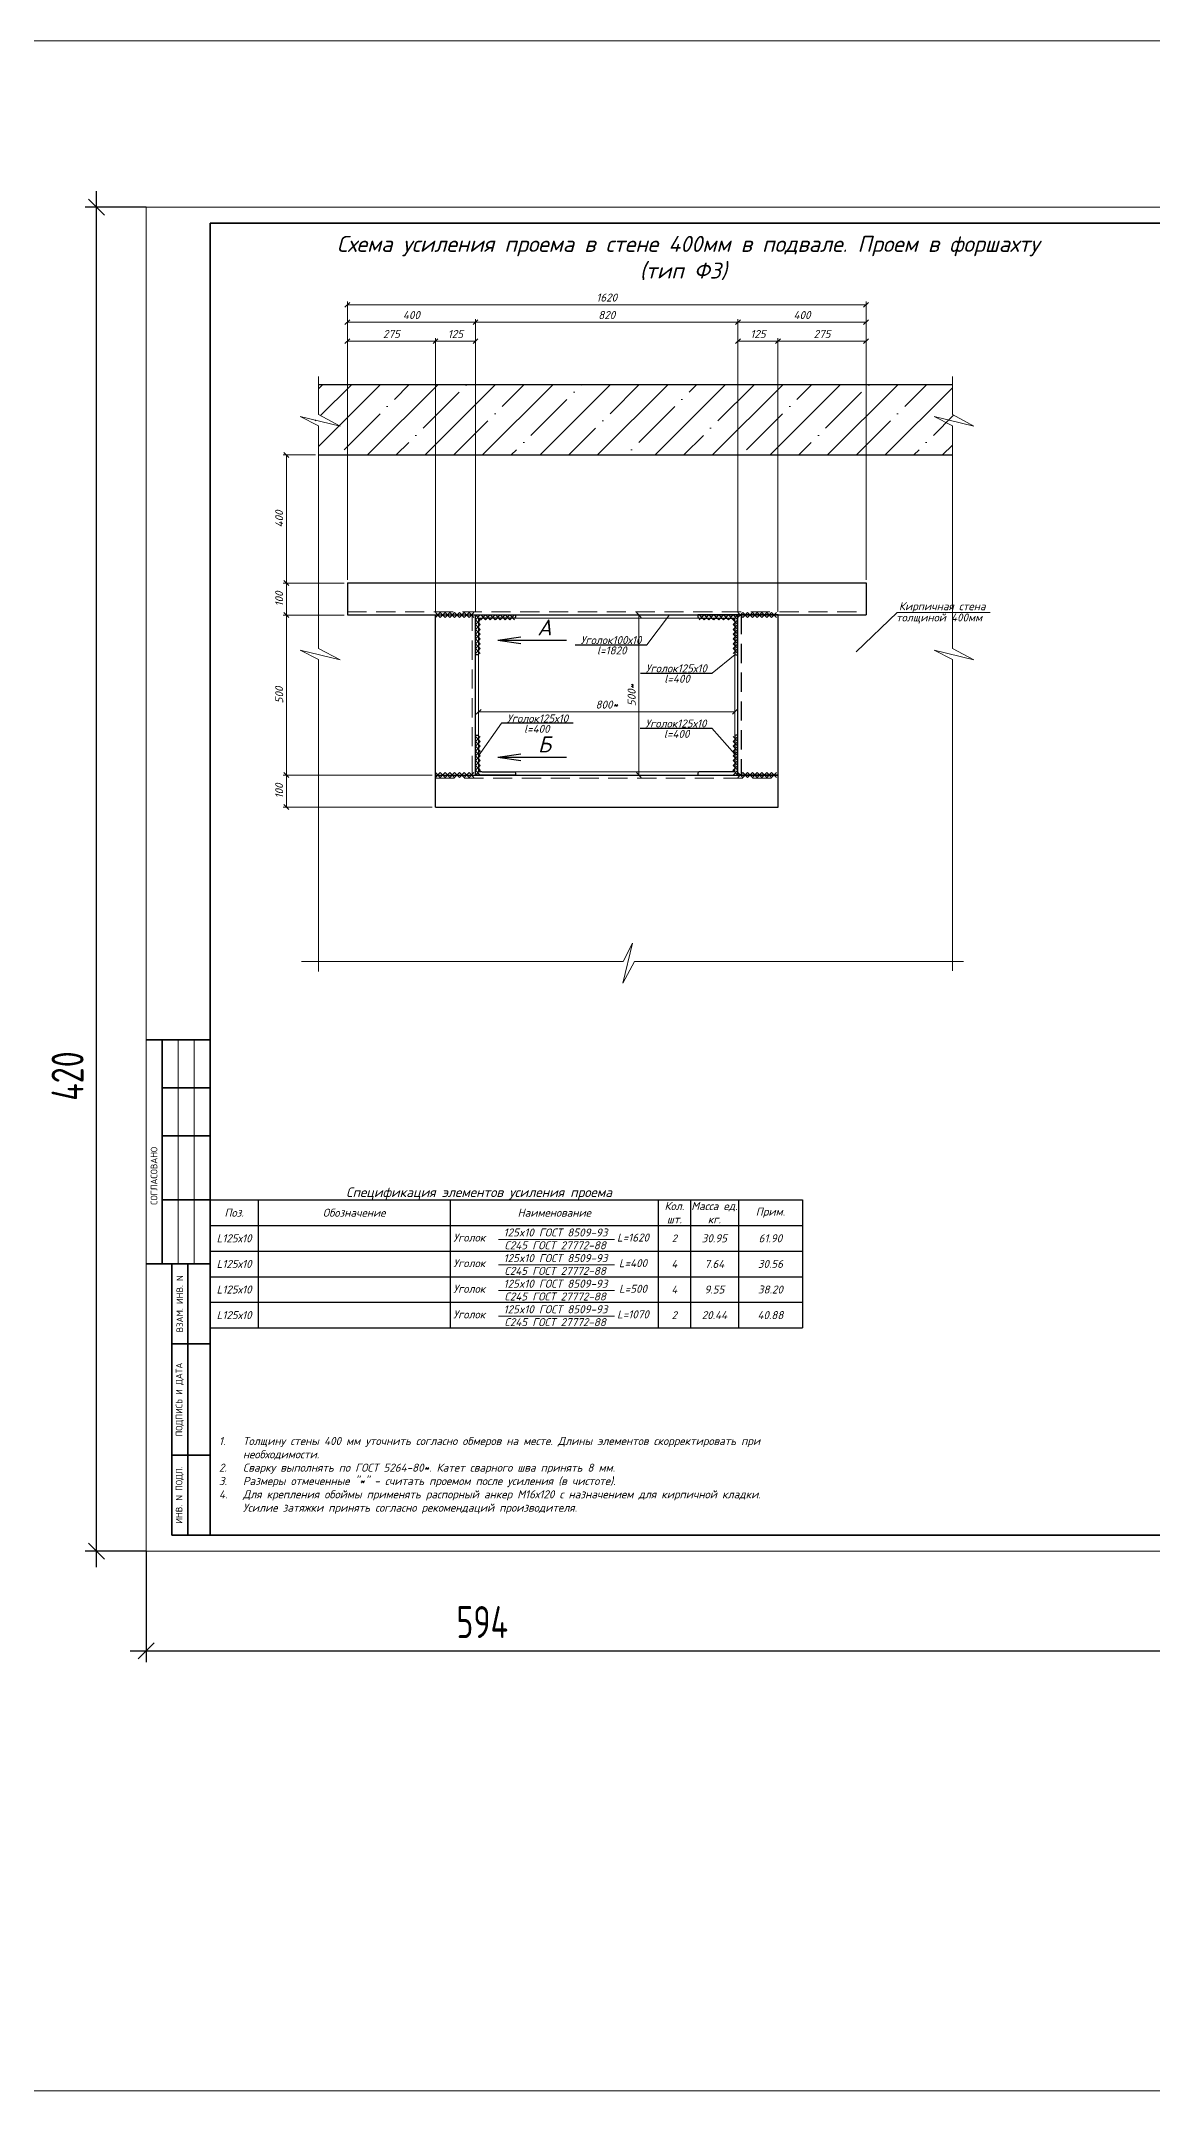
# Model space of a CAD drawing. Header units: millimetres. Extents: x 10124 to 8132345, y -95635 to 1386204.
# Drawn here: x 138157 to 141630, y 17164 to 23570 of the extents above; entities that cross this region are included whole.
import ezdxf
from ezdxf.enums import TextEntityAlignment as Align

# ---------------------------------------------------------------- set-up
doc = ezdxf.new("R2010")
doc.units = ezdxf.units.MM
doc.linetypes.add('Пунктир 2мм', pattern=[3, 2, -1])
doc.layers.get('DEFPOINTS').update_dxf_attribs({"color": 1})
for name, color, linetype, lineweight in [('013', 7, 'Continuous', 13), ('030', 7, 'Continuous', 30), ('ТЕКСТ', 214, 'Continuous', 20)]:
    doc.layers.add(name, color=color, linetype=linetype, lineweight=lineweight)
doc.styles.add('10', font='isocpeui.ttf', dxfattribs={"height": 25})
doc.styles.add('100', font='isocpeui.ttf', dxfattribs={"height": 250})
doc.styles.add('GOST', font='isocpeur.TTF')
doc.styles.add('БДА100', font='romand.shx', dxfattribs={"width": 0.7})
doc.dimstyles.new('10', dxfattribs={"dimtxt": 37.5, "dimasz": 15, "dimexe": 10, "dimexo": 10, "dimgap": 10, "dimtad": 1, "dimtxsty": '10', "dimblk": 'OBLIQUE', "dimcen": 2.5, "dimadec": 0, "dimazin": 0, "dimtfac": 1, "dimtmove": 0, "dimatfit": 3, "dimfxl": 1, "dimlwd": 15, "dimlwe": 15, "dimarcsym": 0})
doc.dimstyles.new('БДА1', dxfattribs={"dimtxt": 2, "dimasz": 1, "dimexe": 0.7, "dimexo": 0, "dimgap": 0.8, "dimtad": 1, "dimdec": 0, "dimrnd": 1, "dimzin": 0, "dimdsep": 46, "dimtxsty": 'БДА100', "dimblk": 'OBLIQUE', "dimcen": 2, "dimdle": 1, "dimadec": 0, "dimazin": 0, "dimtfac": 1, "dimtdec": 0, "dimtmove": 1, "dimatfit": 3, "dimldrblk": 'NONE', "dimfxl": 0.7, "dimtolj": 1, "dimtzin": 0, "dimlwd": -1, "dimlwe": -1, "dimarcsym": 0})

# ---------------------------------------------------------------- blocks, each defined once
blk = doc.blocks.new('_OBLIQUE')
at = {"color": 0, "linetype": 'ByBlock'}
blk.add_line((-0.5, -0.5), (0.5, 0.5), dxfattribs=at)
blk = doc.blocks.new('*D17')
at = {"layer": 'DEFPOINTS', "color": 0, "transparency": 16777216}
for p, q in [((0, 0), (0, -34.62)), ((594, 0), (594, -34.62)), ((-5, -31.12), (599, -31.12))]:
    blk.add_line(p, q, dxfattribs=at)
for p in [(0, 0), (594, 0), (594, -31.12)]:
    blk.add_point(p, dxfattribs=at)
at = {"layer": 'DEFPOINTS', "color": 0, "transparency": 16777216, "xscale": 5, "yscale": 5, "zscale": 5, "rotation": 180}
blk.add_blockref('_OBLIQUE', (0, -31.12), dxfattribs=at)
at = {"layer": 'DEFPOINTS', "color": 0, "transparency": 16777216, "xscale": 5, "yscale": 5, "zscale": 5}
blk.add_blockref('_OBLIQUE', (594, -31.12), dxfattribs=at)
at = {"layer": 'DEFPOINTS', "color": 0, "lineweight": 0, "transparency": 16777216, "insert": (105, -22.12), "char_height": 10, "attachment_point": 5, "style": 'БДА100'}
blk.add_mtext('\\A1;594', dxfattribs=at)
blk = doc.blocks.new('_None')
blk = doc.blocks.new('*D18')
at = {"layer": 'DEFPOINTS', "color": 0, "transparency": 16777216}
for p, q in [((-15.52, -5), (-15.52, 425)), ((0, 420), (-19.02, 420)), ((0, 0), (-19.02, 0))]:
    blk.add_line(p, q, dxfattribs=at)
for p in [(-15.52, 420), (0, 420), (0, 0)]:
    blk.add_point(p, dxfattribs=at)
at = {"layer": 'DEFPOINTS', "color": 0, "transparency": 16777216, "xscale": 5, "yscale": 5, "zscale": 5}
for p, rotation in [((-15.52, 420), 90), ((-15.52, 0), 270)]:
    blk.add_blockref('_OBLIQUE', p, dxfattribs=dict(at, rotation=rotation))
at = {"layer": 'DEFPOINTS', "color": 0, "lineweight": 0, "transparency": 16777216, "insert": (-24.52, 148.5), "char_height": 10, "attachment_point": 5, "rotation": 90, "style": 'БДА100'}
blk.add_mtext('\\A1;420', dxfattribs=at)
blk = doc.blocks.new('*D1292')
at = {"color": 0, "lineweight": 15, "ltscale": 100, "transparency": 16777216}
for p, q in [((139513.5, 22286.4), (139513.5, 22701.2)), ((139513.5, 22691.2), (140333.5, 22691.2)), ((140333.5, 21786.4), (140333.5, 22701.2))]:
    blk.add_line(p, q, dxfattribs=at)
at = {"layer": 'DEFPOINTS', "color": 0, "ltscale": 100, "transparency": 16777216}
for p in [(140333.5, 22691.2), (139513.5, 22276.4), (140333.5, 21776.4)]:
    blk.add_point(p, dxfattribs=at)
at = {"color": 0, "lineweight": 15, "ltscale": 100, "transparency": 16777216, "xscale": 15, "yscale": 15, "zscale": 15, "rotation": 180}
blk.add_blockref('_OBLIQUE', (139513.5, 22691.2), dxfattribs=at)
at = {"color": 0, "lineweight": 15, "ltscale": 100, "transparency": 16777216, "xscale": 15, "yscale": 15, "zscale": 15}
blk.add_blockref('_OBLIQUE', (140333.5, 22691.2), dxfattribs=at)
at = {"color": 0, "ltscale": 100, "transparency": 16777216, "insert": (139923.5, 22713.7), "char_height": 25, "attachment_point": 5, "style": '10'}
blk.add_mtext('820', dxfattribs=at)
blk = doc.blocks.new('*D1293')
at = {"color": 0, "lineweight": 15, "ltscale": 100, "transparency": 16777216}
for p, q in [((139388.5, 21786.4), (139388.5, 22641.8)), ((139513.5, 22631.8), (139388.5, 22631.8)), ((139513.5, 22086.4), (139513.5, 22641.8))]:
    blk.add_line(p, q, dxfattribs=at)
at = {"layer": 'DEFPOINTS', "color": 0, "ltscale": 100, "transparency": 16777216}
for p in [(139388.5, 22631.8), (139513.5, 22076.4), (139388.5, 21776.4)]:
    blk.add_point(p, dxfattribs=at)
at = {"color": 0, "lineweight": 15, "ltscale": 100, "transparency": 16777216, "xscale": 15, "yscale": 15, "zscale": 15, "rotation": 180}
blk.add_blockref('_OBLIQUE', (139388.5, 22631.8), dxfattribs=at)
at = {"color": 0, "lineweight": 15, "ltscale": 100, "transparency": 16777216, "xscale": 15, "yscale": 15, "zscale": 15}
blk.add_blockref('_OBLIQUE', (139513.5, 22631.8), dxfattribs=at)
at = {"color": 0, "ltscale": 100, "transparency": 16777216, "insert": (139451, 22654.3), "char_height": 25, "attachment_point": 5, "style": '10'}
blk.add_mtext('125', dxfattribs=at)
blk = doc.blocks.new('*D1314')
at = {"color": 0, "lineweight": 15, "ltscale": 100, "transparency": 16777216}
for p, q in [((140458.5, 21786.4), (140458.5, 22641.8)), ((140733.5, 22631.8), (140458.5, 22631.8)), ((140733.5, 21886.4), (140733.5, 22641.8))]:
    blk.add_line(p, q, dxfattribs=at)
at = {"layer": 'DEFPOINTS', "color": 0, "ltscale": 100, "transparency": 16777216}
for p in [(140458.5, 22631.8), (140733.5, 21876.4), (140458.5, 21776.4)]:
    blk.add_point(p, dxfattribs=at)
at = {"color": 0, "lineweight": 15, "ltscale": 100, "transparency": 16777216, "xscale": 15, "yscale": 15, "zscale": 15, "rotation": 180}
blk.add_blockref('_OBLIQUE', (140458.5, 22631.8), dxfattribs=at)
at = {"color": 0, "lineweight": 15, "ltscale": 100, "transparency": 16777216, "xscale": 15, "yscale": 15, "zscale": 15}
blk.add_blockref('_OBLIQUE', (140733.5, 22631.8), dxfattribs=at)
at = {"color": 0, "ltscale": 100, "transparency": 16777216, "insert": (140596, 22654.5), "char_height": 25, "attachment_point": 5, "style": '10'}
blk.add_mtext('275', dxfattribs=at)
blk = doc.blocks.new('*D1315')
at = {"color": 0, "lineweight": 15, "ltscale": 100, "transparency": 16777216}
for p, q in [((139103.5, 21776.4), (138913, 21776.4)), ((138923, 21276.4), (138923, 21776.4)), ((139378.5, 21276.4), (138913, 21276.4))]:
    blk.add_line(p, q, dxfattribs=at)
at = {"layer": 'DEFPOINTS', "color": 0, "ltscale": 100, "transparency": 16777216}
for p in [(138923, 21776.4), (139113.5, 21776.4), (139388.5, 21276.4)]:
    blk.add_point(p, dxfattribs=at)
at = {"color": 0, "lineweight": 15, "ltscale": 100, "transparency": 16777216, "xscale": 15, "yscale": 15, "zscale": 15}
for p, rotation in [((138923, 21776.4), 90), ((138923, 21276.4), 270)]:
    blk.add_blockref('_OBLIQUE', p, dxfattribs=dict(at, rotation=rotation))
at = {"color": 0, "ltscale": 100, "transparency": 16777216, "insert": (138900.5, 21526.4), "char_height": 25, "attachment_point": 5, "rotation": 90, "style": '10'}
blk.add_mtext('500', dxfattribs=at)
blk = doc.blocks.new('*D1294')
at = {"color": 0, "lineweight": 15, "ltscale": 100, "transparency": 16777216}
for p, q in [((139103.5, 21876.4), (138913, 21876.4)), ((138923, 21776.4), (138923, 21876.4)), ((139103.5, 21776.4), (138913, 21776.4))]:
    blk.add_line(p, q, dxfattribs=at)
at = {"layer": 'DEFPOINTS', "color": 0, "ltscale": 100, "transparency": 16777216}
for p in [(138923, 21876.4), (139113.5, 21876.4), (139113.5, 21776.4)]:
    blk.add_point(p, dxfattribs=at)
at = {"color": 0, "lineweight": 15, "ltscale": 100, "transparency": 16777216, "xscale": 15, "yscale": 15, "zscale": 15}
for p, rotation in [((138923, 21876.4), 90), ((138923, 21776.4), 270)]:
    blk.add_blockref('_OBLIQUE', p, dxfattribs=dict(at, rotation=rotation))
at = {"color": 0, "ltscale": 100, "transparency": 16777216, "insert": (138900.5, 21826.4), "char_height": 25, "attachment_point": 5, "rotation": 90, "style": '10'}
blk.add_mtext('100', dxfattribs=at)
blk = doc.blocks.new('*D1318')
at = {"color": 0, "lineweight": 15, "ltscale": 100, "transparency": 16777216}
for p, q in [((139013.6, 22276.4), (138913, 22276.4)), ((138923, 21876.4), (138923, 22276.4)), ((139103.5, 21876.4), (138913, 21876.4))]:
    blk.add_line(p, q, dxfattribs=at)
at = {"layer": 'DEFPOINTS', "color": 0, "ltscale": 100, "transparency": 16777216}
for p in [(138923, 22276.4), (139023.6, 22276.4), (139113.5, 21876.4)]:
    blk.add_point(p, dxfattribs=at)
at = {"color": 0, "lineweight": 15, "ltscale": 100, "transparency": 16777216, "xscale": 15, "yscale": 15, "zscale": 15}
for p, rotation in [((138923, 22276.4), 90), ((138923, 21876.4), 270)]:
    blk.add_blockref('_OBLIQUE', p, dxfattribs=dict(at, rotation=rotation))
at = {"color": 0, "ltscale": 100, "transparency": 16777216, "insert": (138900.5, 22076.4), "char_height": 25, "attachment_point": 5, "rotation": 90, "style": '10'}
blk.add_mtext('400', dxfattribs=at)
blk = doc.blocks.new('*U778')
blk.add_lwpolyline([(-34.5, 90.5), (-29.1, 90.5, -0.414214), (-24.5, 85.9), (-24.5, -10.5, 0.414214), (-10.5, -24.5), (85.9, -24.5, -0.414214), (90.5, -29.1), (90.5, -34.5), (-34.5, -34.5)], format="xyb", close=True)
blk = doc.blocks.new('*U780')
blk.add_lwpolyline([(-34.5, 90.5), (-29.1, 90.5, -0.414214), (-24.5, 85.9), (-24.5, -10.5, 0.414214), (-10.5, -24.5), (85.9, -24.5, -0.414214), (90.5, -29.1), (90.5, -34.5), (-34.5, -34.5)], format="xyb", close=True)
blk = doc.blocks.new('*D1319')
at = {"color": 0, "lineweight": 15, "ltscale": 100, "transparency": 16777216}
for p, q in [((139933.5, 21776.4), (140033.9, 21776.4)), ((140023.9, 21776.4), (140023.9, 21276.4)), ((139991, 21276.4), (140033.9, 21276.4))]:
    blk.add_line(p, q, dxfattribs=at)
at = {"layer": 'DEFPOINTS', "color": 0, "ltscale": 100, "transparency": 16777216}
for p in [(139923.5, 21776.4), (139981, 21276.4), (140023.9, 21276.4)]:
    blk.add_point(p, dxfattribs=at)
at = {"color": 0, "lineweight": 15, "ltscale": 100, "transparency": 16777216, "xscale": 15, "yscale": 15, "zscale": 15}
for p, rotation in [((140023.9, 21776.4), 90), ((140023.9, 21276.4), 270)]:
    blk.add_blockref('_OBLIQUE', p, dxfattribs=dict(at, rotation=rotation))
at = {"color": 0, "ltscale": 100, "transparency": 16777216, "insert": (140001.4, 21526.4), "char_height": 25, "attachment_point": 5, "rotation": 90, "style": '10'}
blk.add_mtext('500*', dxfattribs=at)
blk = doc.blocks.new('*U774')
blk.add_lwpolyline([(-34.5, 90.5), (-29.1, 90.5, -0.414214), (-24.5, 85.9), (-24.5, -10.5, 0.414214), (-10.5, -24.5), (85.9, -24.5, -0.414214), (90.5, -29.1), (90.5, -34.5), (-34.5, -34.5)], format="xyb", close=True)
blk = doc.blocks.new('*U776')
blk.add_lwpolyline([(-34.5, 90.5), (-29.1, 90.5, -0.414214), (-24.5, 85.9), (-24.5, -10.5, 0.414214), (-10.5, -24.5), (85.9, -24.5, -0.414214), (90.5, -29.1), (90.5, -34.5), (-34.5, -34.5)], format="xyb", close=True)
blk = doc.blocks.new('*D1305')
at = {"layer": '013', "color": 0, "lineweight": 15, "ltscale": 100, "transparency": 16777216}
for p, q in [((139113.5, 21886.4), (139113.5, 22641.8)), ((139113.5, 22631.8), (139388.5, 22631.8)), ((139388.5, 21786.4), (139388.5, 22641.8))]:
    blk.add_line(p, q, dxfattribs=at)
at = {"layer": 'DEFPOINTS', "color": 0, "ltscale": 100, "transparency": 16777216}
for p in [(139388.5, 22631.8), (139113.5, 21876.4), (139388.5, 21776.4)]:
    blk.add_point(p, dxfattribs=at)
at = {"layer": '013', "color": 0, "lineweight": 15, "ltscale": 100, "transparency": 16777216, "xscale": 15, "yscale": 15, "zscale": 15, "rotation": 180}
blk.add_blockref('_OBLIQUE', (139113.5, 22631.8), dxfattribs=at)
at = {"layer": '013', "color": 0, "lineweight": 15, "ltscale": 100, "transparency": 16777216, "xscale": 15, "yscale": 15, "zscale": 15}
blk.add_blockref('_OBLIQUE', (139388.5, 22631.8), dxfattribs=at)
at = {"layer": '013', "color": 0, "ltscale": 100, "transparency": 16777216, "insert": (139251, 22654.5), "char_height": 25, "attachment_point": 5, "style": '10'}
blk.add_mtext('275', dxfattribs=at)
blk = doc.blocks.new('*D1330')
at = {"layer": '013', "color": 0, "lineweight": 15, "ltscale": 100, "transparency": 16777216}
for p, q in [((139113.5, 21886.4), (139113.5, 22701.2)), ((139113.5, 22691.2), (139513.5, 22691.2)), ((139513.5, 21786.4), (139513.5, 22701.2))]:
    blk.add_line(p, q, dxfattribs=at)
at = {"layer": 'DEFPOINTS', "color": 0, "ltscale": 100, "transparency": 16777216}
for p in [(139513.5, 22691.2), (139113.5, 21876.4), (139513.5, 21776.4)]:
    blk.add_point(p, dxfattribs=at)
at = {"layer": '013', "color": 0, "lineweight": 15, "ltscale": 100, "transparency": 16777216, "xscale": 15, "yscale": 15, "zscale": 15, "rotation": 180}
blk.add_blockref('_OBLIQUE', (139113.5, 22691.2), dxfattribs=at)
at = {"layer": '013', "color": 0, "lineweight": 15, "ltscale": 100, "transparency": 16777216, "xscale": 15, "yscale": 15, "zscale": 15}
blk.add_blockref('_OBLIQUE', (139513.5, 22691.2), dxfattribs=at)
at = {"layer": '013', "color": 0, "ltscale": 100, "transparency": 16777216, "insert": (139313.5, 22713.7), "char_height": 25, "attachment_point": 5, "style": '10'}
blk.add_mtext('400', dxfattribs=at)
blk = doc.blocks.new('*D1306')
at = {"layer": '013', "color": 0, "lineweight": 15, "ltscale": 100, "transparency": 16777216}
for p, q in [((139113.5, 22286.4), (139113.5, 22755.8)), ((139113.5, 22745.8), (140733.5, 22745.8)), ((140733.5, 21886.4), (140733.5, 22755.8))]:
    blk.add_line(p, q, dxfattribs=at)
at = {"layer": 'DEFPOINTS', "color": 0, "ltscale": 100, "transparency": 16777216}
for p in [(140733.5, 22745.8), (139113.5, 22276.4), (140733.5, 21876.4)]:
    blk.add_point(p, dxfattribs=at)
at = {"layer": '013', "color": 0, "lineweight": 15, "ltscale": 100, "transparency": 16777216, "xscale": 15, "yscale": 15, "zscale": 15, "rotation": 180}
blk.add_blockref('_OBLIQUE', (139113.5, 22745.8), dxfattribs=at)
at = {"layer": '013', "color": 0, "lineweight": 15, "ltscale": 100, "transparency": 16777216, "xscale": 15, "yscale": 15, "zscale": 15}
blk.add_blockref('_OBLIQUE', (140733.5, 22745.8), dxfattribs=at)
at = {"layer": '013', "color": 0, "ltscale": 100, "transparency": 16777216, "insert": (139923.5, 22768.3), "char_height": 25, "attachment_point": 5, "style": '10'}
blk.add_mtext('1620', dxfattribs=at)
blk = doc.blocks.new('*T1307')
at = {"layer": '013', "color": 0, "linetype": 'ByBlock', "lineweight": 30, "ltscale": 100, "transparency": 16777216}
for p, q in [((0, 0), (1850, 0)), ((0, 0), (0, -400)), ((150, 0), (150, -400)), ((750, 0), (750, -400)), ((1400, 0), (1400, -400)), ((1500, 0), (1500, -80)), ((1650, 0), (1650, -80)), ((1850, 0), (1850, -80)), ((0, -80), (1850, -80)), ((1500, -80), (1500, -400)), ((1650, -80), (1650, -400)), ((1850, -80), (1850, -400)), ((0, -160), (1400, -160)), ((1400, -160), (1500, -160)), ((1500, -160), (1650, -160)), ((1650, -160), (1850, -160)), ((0, -240), (1400, -240)), ((1400, -240), (1500, -240)), ((1500, -240), (1650, -240)), ((1650, -240), (1850, -240)), ((0, -320), (1400, -320)), ((1400, -320), (1500, -320)), ((1500, -320), (1650, -320)), ((1650, -320), (1850, -320)), ((0, -400), (1400, -400)), ((1400, -400), (1500, -400)), ((1500, -400), (1650, -400)), ((1650, -400), (1850, -400))]:
    blk.add_line(p, q, dxfattribs=at)
at = {"layer": '013', "color": 0, "lineweight": 30, "ltscale": 100, "transparency": 16777216, "char_height": 25, "attachment_point": 5, "style": '100'}
for s, insert, width in [('Поз.', (75, -40), 149.7), ('Обозначение', (450, -40), 599.7), ('Наименование', (1075, -40), 649.7), ('Кол. шт.', (1450, -40), 99.7), ('Масса ед. кг.', (1575, -40), 149.7), ('Прим.', (1750, -40), 199.7), ('L125х10', (75, -120), 149.7), ('L125х10', (75, -200), 149.7), ('L125х10', (75, -280), 149.7), ('L125х10', (75, -360), 149.7)]:
    blk.add_mtext(s, dxfattribs=dict(at, insert=insert, width=width))
at = {"layer": '013', "color": 140, "lineweight": 30, "ltscale": 100, "transparency": 16777216, "attachment_point": 5, "style": '100'}
for s, insert, char_height, width in [('2', (1450, -120), 24, 70), ('30.95', (1575, -120), 25, 120), ('61.90', (1750, -120), 25, 170), ('4', (1450, -200), 24, 70), ('7.64', (1575, -200), 25, 120), ('30.56', (1750, -200), 25, 170), ('4', (1450, -280), 24, 70), ('9.55', (1575, -280), 25, 120), ('38.20', (1750, -280), 25, 170), ('2', (1450, -360), 24, 70), ('20.44', (1575, -360), 25, 120), ('40.88', (1750, -360), 25, 170)]:
    blk.add_mtext(s, dxfattribs=dict(at, insert=insert, char_height=char_height, width=width))
blk = doc.blocks.new('*D1333')
at = {"color": 0, "lineweight": 15, "ltscale": 100, "transparency": 16777216}
for p, q in [((140333.5, 21786.4), (140333.5, 22701.2)), ((140333.5, 22691.2), (140733.5, 22691.2)), ((140733.5, 21886.4), (140733.5, 22701.2))]:
    blk.add_line(p, q, dxfattribs=at)
at = {"layer": 'DEFPOINTS', "color": 0, "ltscale": 100, "transparency": 16777216}
for p in [(140733.5, 22691.2), (140733.5, 21876.4), (140333.5, 21776.4)]:
    blk.add_point(p, dxfattribs=at)
at = {"color": 0, "lineweight": 15, "ltscale": 100, "transparency": 16777216, "xscale": 15, "yscale": 15, "zscale": 15, "rotation": 180}
blk.add_blockref('_OBLIQUE', (140333.5, 22691.2), dxfattribs=at)
at = {"color": 0, "lineweight": 15, "ltscale": 100, "transparency": 16777216, "xscale": 15, "yscale": 15, "zscale": 15}
blk.add_blockref('_OBLIQUE', (140733.5, 22691.2), dxfattribs=at)
at = {"color": 0, "ltscale": 100, "transparency": 16777216, "insert": (140533.5, 22713.7), "char_height": 25, "attachment_point": 5, "style": '10'}
blk.add_mtext('400', dxfattribs=at)
blk = doc.blocks.new('*D1334')
at = {"color": 0, "lineweight": 15, "ltscale": 100, "transparency": 16777216}
for p, q in [((140333.5, 21786.4), (140333.5, 22641.8)), ((140333.5, 22631.8), (140458.5, 22631.8)), ((140458.5, 21786.4), (140458.5, 22641.8))]:
    blk.add_line(p, q, dxfattribs=at)
at = {"layer": 'DEFPOINTS', "color": 0, "ltscale": 100, "transparency": 16777216}
for p in [(140458.5, 22631.8), (140333.5, 21776.4), (140458.5, 21776.4)]:
    blk.add_point(p, dxfattribs=at)
at = {"color": 0, "lineweight": 15, "ltscale": 100, "transparency": 16777216, "xscale": 15, "yscale": 15, "zscale": 15, "rotation": 180}
blk.add_blockref('_OBLIQUE', (140333.5, 22631.8), dxfattribs=at)
at = {"color": 0, "lineweight": 15, "ltscale": 100, "transparency": 16777216, "xscale": 15, "yscale": 15, "zscale": 15}
blk.add_blockref('_OBLIQUE', (140458.5, 22631.8), dxfattribs=at)
at = {"color": 0, "ltscale": 100, "transparency": 16777216, "insert": (140396, 22654.3), "char_height": 25, "attachment_point": 5, "style": '10'}
blk.add_mtext('125', dxfattribs=at)
blk = doc.blocks.new('*D1332')
at = {"color": 0, "lineweight": 15, "ltscale": 100, "transparency": 16777216}
for p, q in [((139378.5, 21276.4), (138913, 21276.4)), ((138923, 21176.4), (138923, 21276.4)), ((139378.5, 21176.4), (138913, 21176.4))]:
    blk.add_line(p, q, dxfattribs=at)
at = {"layer": 'DEFPOINTS', "color": 0, "ltscale": 100, "transparency": 16777216}
for p in [(138923, 21276.4), (139388.5, 21276.4), (139388.5, 21176.4)]:
    blk.add_point(p, dxfattribs=at)
at = {"color": 0, "lineweight": 15, "ltscale": 100, "transparency": 16777216, "xscale": 15, "yscale": 15, "zscale": 15}
for p, rotation in [((138923, 21276.4), 90), ((138923, 21176.4), 270)]:
    blk.add_blockref('_OBLIQUE', p, dxfattribs=dict(at, rotation=rotation))
at = {"color": 0, "ltscale": 100, "transparency": 16777216, "insert": (138900.5, 21226.4), "char_height": 25, "attachment_point": 5, "rotation": 90, "style": '10'}
blk.add_mtext('100', dxfattribs=at)
blk = doc.blocks.new('*D1346')
at = {"color": 0, "lineweight": 15, "ltscale": 100, "transparency": 16777216}
for p, q in [((139523.5, 21539.3), (139523.5, 21463.9)), ((140323.5, 21539.3), (140323.5, 21463.9)), ((139523.5, 21473.9), (140323.5, 21473.9))]:
    blk.add_line(p, q, dxfattribs=at)
at = {"layer": 'DEFPOINTS', "color": 0, "ltscale": 100, "transparency": 16777216}
for p in [(139523.5, 21549.3), (140323.5, 21549.3), (140323.5, 21473.9)]:
    blk.add_point(p, dxfattribs=at)
at = {"color": 0, "lineweight": 15, "ltscale": 100, "transparency": 16777216, "xscale": 15, "yscale": 15, "zscale": 15, "rotation": 180}
blk.add_blockref('_OBLIQUE', (139523.5, 21473.9), dxfattribs=at)
at = {"color": 0, "lineweight": 15, "ltscale": 100, "transparency": 16777216, "xscale": 15, "yscale": 15, "zscale": 15}
blk.add_blockref('_OBLIQUE', (140323.5, 21473.9), dxfattribs=at)
at = {"color": 0, "ltscale": 100, "transparency": 16777216, "insert": (139923.5, 21496.4), "char_height": 25, "attachment_point": 5, "style": '10'}
blk.add_mtext('800*', dxfattribs=at)
blk = doc.blocks.new('*U16')
at = {"color": 44, "lineweight": 20, "ltscale": 10}
for p, q in [((594, 420), (0, 420)), ((0, 420), (0, 0)), ((594, 0), (594, 420)), ((0, 0), (594, 0))]:
    blk.add_line(p, q, dxfattribs=at)
at = {"color": 137, "lineweight": 35, "ltscale": 10}
for p, q in [((589, 415), (20, 415)), ((20, 415), (20, 5)), ((589, 5), (589, 415)), ((0, 159.8), (20, 159.8)), ((5, 89.8), (5, 159.8)), ((5, 144.8), (20, 144.8)), ((5, 129.8), (20, 129.8)), ((5, 109.8), (20, 109.8)), ((0, 89.8), (20, 89.8)), ((8.04, 89.8), (8.04, 5)), ((13.02, 89.8), (13.02, 5)), ((8.04, 64.8), (20, 64.8)), ((8.04, 30), (20, 30)), ((8.04, 5), (589, 5))]:
    blk.add_line(p, q, dxfattribs=at)
at = {"color": 44, "lineweight": 13}
for p, q in [((10, 89.8), (10, 159.8)), ((15, 89.8), (15, 159.8))]:
    blk.add_line(p, q, dxfattribs=at)
at = {"color": 0, "lineweight": 13, "char_height": 2.0408, "attachment_point": 5, "rotation": 90, "style": 'GOST'}
for s, insert, width in [('СОГЛАСОВАНО', (2.49, 117.3), 55), ('ВЗАМ. ИНВ. N', (10.53, 77.3), 25), ('ПОДПИСЬ И ДАТА', (10.53, 47.4), 34.7978), ('ИНВ. N ПОДЛ.', (10.53, 17.6), 24.8009)]:
    blk.add_mtext(s, dxfattribs=dict(at, insert=insert, width=width))
at = {"color": 44, "lineweight": 13, "style": 'GOST', "oblique": 10, "width": 0.8}
for tag in ['ФОРМАТВЕРТ', 'ФОРМАТГОРИЗ']:
    blk.add_attdef(tag, (542.98, 1.6), '', height=2, dxfattribs=at)
at = {"layer": 'DEFPOINTS', "color": 251, "lineweight": 0}
dim = blk.add_linear_dim(base=(-15.52, 420), p1=(0, 0), p2=(0, 420), angle=90, dimstyle='БДА1', override={"dimscale": 5}, dxfattribs=at)
dim.commit()
dim.dimension.update_dxf_attribs({"geometry": '*D18', "text_midpoint": (-15.52, 148.5), "dimtype": 128})
dim = blk.add_linear_dim(base=(594, -31.12), p1=(0, 0), p2=(594, 0), dimstyle='БДА1', override={"dimscale": 5}, dxfattribs=at)
dim.commit()
dim.dimension.update_dxf_attribs({"geometry": '*D17', "text_midpoint": (105, -31.12), "dimtype": 128})

msp = doc.modelspace()

# ---------------------------------------------------------------- hatches: boundary and pattern name
at = {"layer": '013', "ltscale": 100}
h = msp.add_hatch(dxfattribs=at)
h.set_pattern_fill('ANSI35', color=256, scale=20)
h.set_pattern_definition([(45, (28825.55, -7072.69), (-89.80256, 89.80256), []), (45, (28915.35, -7072.69), (-89.80256, 89.80256), [158.75, -31.75, 0, -31.75])])
h.paths.add_polyline_path([(141003.162, 22276.431), (141003.162, 22382.983), (141070.402, 22366.833), (141003.162, 22402.73), (141003.162, 22496.431), (139023.562, 22496.431), (139023.562, 22402.73), (139090.802, 22366.833), (138966.27, 22396.745), (139023.562, 22367.709), (139023.562, 22276.431)])

# ---------------------------------------------------------------- linework, layer by layer
at = {"ltscale": 100}
for p, q in [((139023.562, 22496.431), (141003.162, 22496.431)), ((139023.562, 22276.431), (141003.162, 22276.431)), ((139403.513, 21768.931), (139388.513, 21783.931)), ((139388.513, 21768.931), (139403.513, 21783.931)), ((139418.513, 21768.931), (139403.513, 21783.931)), ((139403.513, 21768.931), (139418.513, 21783.931)), ((139433.513, 21768.931), (139418.513, 21783.931)), ((139418.513, 21768.931), (139433.513, 21783.931)), ((139448.513, 21768.931), (139433.513, 21783.931)), ((139433.513, 21768.931), (139448.513, 21783.931)), ((139463.513, 21768.931), (139448.513, 21783.931)), ((139448.513, 21768.931), (139463.513, 21783.931)), ((139478.513, 21768.931), (139463.513, 21783.931)), ((139463.513, 21768.931), (139478.513, 21783.931)), ((139493.513, 21768.931), (139478.513, 21783.931)), ((139478.513, 21768.931), (139493.513, 21783.931)), ((139508.513, 21768.931), (139493.513, 21783.931)), ((139493.513, 21768.931), (139508.513, 21783.931)), ((140348.513, 21768.931), (140333.513, 21783.931)), ((140333.513, 21768.931), (140348.513, 21783.931)), ((140363.513, 21768.931), (140348.513, 21783.931)), ((140348.513, 21768.931), (140363.513, 21783.931)), ((140378.513, 21768.931), (140363.513, 21783.931)), ((140363.513, 21768.931), (140378.513, 21783.931)), ((140393.513, 21768.931), (140378.513, 21783.931)), ((140378.513, 21768.931), (140393.513, 21783.931)), ((140408.513, 21768.931), (140393.513, 21783.931)), ((140393.513, 21768.931), (140408.513, 21783.931)), ((140423.513, 21768.931), (140408.513, 21783.931)), ((140408.513, 21768.931), (140423.513, 21783.931)), ((140438.513, 21768.931), (140423.513, 21783.931)), ((140423.513, 21768.931), (140438.513, 21783.931)), ((140453.513, 21768.931), (140438.513, 21783.931)), ((140438.513, 21768.931), (140453.513, 21783.931)), ((139528.513, 21761.431), (139513.513, 21776.431)), ((139513.513, 21761.431), (139528.513, 21776.431)), ((139528.513, 21746.431), (139513.513, 21761.431)), ((139513.513, 21746.431), (139528.513, 21761.431)), ((139528.513, 21731.431), (139513.513, 21746.431)), ((139513.513, 21731.431), (139528.513, 21746.431)), ((139528.513, 21716.431), (139513.513, 21731.431)), ((139513.513, 21716.431), (139528.513, 21731.431)), ((139528.513, 21701.431), (139513.513, 21716.431)), ((139513.513, 21701.431), (139528.513, 21716.431)), ((139544.979, 21761.431), (139529.979, 21776.431)), ((139529.979, 21761.431), (139544.979, 21776.431)), ((139559.979, 21761.431), (139544.979, 21776.431)), ((139544.979, 21761.431), (139559.979, 21776.431)), ((139574.979, 21761.431), (139559.979, 21776.431)), ((139559.979, 21761.431), (139574.979, 21776.431)), ((139591.013, 21761.431), (139576.013, 21776.431)), ((139576.013, 21761.431), (139591.013, 21776.431)), ((139606.013, 21761.431), (139591.013, 21776.431)), ((139591.013, 21761.431), (139606.013, 21776.431)), ((139621.013, 21761.431), (139606.013, 21776.431)), ((139606.013, 21761.431), (139621.013, 21776.431)), ((139636.013, 21761.431), (139621.013, 21776.431)), ((139621.013, 21761.431), (139636.013, 21776.431)), ((140227.479, 21761.431), (140212.479, 21776.431)), ((140212.479, 21761.431), (140227.479, 21776.431)), ((140242.479, 21761.431), (140227.479, 21776.431)), ((140227.479, 21761.431), (140242.479, 21776.431)), ((140257.479, 21761.431), (140242.479, 21776.431)), ((140242.479, 21761.431), (140257.479, 21776.431)), ((140273.513, 21761.431), (140258.513, 21776.431)), ((140258.513, 21761.431), (140273.513, 21776.431)), ((140288.513, 21761.431), (140273.513, 21776.431)), ((140273.513, 21761.431), (140288.513, 21776.431)), ((140303.513, 21761.431), (140288.513, 21776.431)), ((140288.513, 21761.431), (140303.513, 21776.431)), ((140318.513, 21761.431), (140303.513, 21776.431)), ((140303.513, 21761.431), (140318.513, 21776.431)), ((140333.513, 21761.431), (140318.513, 21776.431)), ((140318.513, 21761.431), (140333.513, 21776.431)), ((140333.513, 21746.431), (140318.513, 21761.431)), ((140318.513, 21746.431), (140333.513, 21761.431)), ((140333.513, 21731.431), (140318.513, 21746.431)), ((140318.513, 21731.431), (140333.513, 21746.431)), ((140333.513, 21716.431), (140318.513, 21731.431)), ((140318.513, 21716.431), (140333.513, 21731.431)), ((140333.513, 21701.431), (140318.513, 21716.431)), ((140318.513, 21701.431), (140333.513, 21716.431)), ((139528.513, 21686.431), (139513.513, 21701.431)), ((139513.513, 21686.431), (139528.513, 21701.431)), ((139528.513, 21671.431), (139513.513, 21686.431)), ((139513.513, 21671.431), (139528.513, 21686.431)), ((139528.513, 21656.431), (139513.513, 21671.431)), ((139513.513, 21656.431), (139528.513, 21671.431)), ((139583.601, 21697.472), (139654.828, 21707.775)), ((139583.601, 21697.472), (139797.721, 21697.472)), ((139583.601, 21697.472), (139654.828, 21687.17)), ((139825.424, 21683.118), (140049.165, 21683.118)), ((140333.513, 21686.431), (140318.513, 21701.431)), ((140318.513, 21686.431), (140333.513, 21701.431)), ((140333.513, 21671.431), (140318.513, 21686.431)), ((140318.513, 21671.431), (140333.513, 21686.431)), ((140333.513, 21656.431), (140318.513, 21671.431)), ((140318.513, 21656.431), (140333.513, 21671.431)), ((140029.317, 21594.586), (140253.058, 21594.586)), ((139528.513, 21381.431), (139513.513, 21396.431)), ((139513.513, 21381.431), (139528.513, 21396.431)), ((139819.056, 21438.118), (139595.315, 21438.118)), ((140027.97, 21422.341), (140251.711, 21422.341)), ((140333.513, 21381.431), (140318.513, 21396.431)), ((140318.513, 21381.431), (140333.513, 21396.431)), ((139528.513, 21366.431), (139513.513, 21381.431)), ((139513.513, 21366.431), (139528.513, 21381.431)), ((139528.513, 21351.431), (139513.513, 21366.431)), ((139513.513, 21351.431), (139528.513, 21366.431)), ((139528.513, 21336.431), (139513.513, 21351.431)), ((139513.513, 21336.431), (139528.513, 21351.431)), ((139528.513, 21321.431), (139513.513, 21336.431)), ((139513.513, 21321.431), (139528.513, 21336.431)), ((139583.601, 21332.386), (139654.828, 21342.689)), ((139583.601, 21332.386), (139797.721, 21332.386)), ((139583.601, 21332.386), (139654.828, 21322.084)), ((140333.513, 21366.431), (140318.513, 21381.431)), ((140318.513, 21366.431), (140333.513, 21381.431)), ((140333.513, 21351.431), (140318.513, 21366.431)), ((140318.513, 21351.431), (140333.513, 21366.431)), ((140333.513, 21336.431), (140318.513, 21351.431)), ((140318.513, 21336.431), (140333.513, 21351.431)), ((140333.513, 21321.431), (140318.513, 21336.431)), ((140318.513, 21321.431), (140333.513, 21336.431)), ((139403.513, 21268.931), (139388.513, 21283.931)), ((139388.513, 21268.931), (139403.513, 21283.931)), ((139418.513, 21268.931), (139403.513, 21283.931)), ((139403.513, 21268.931), (139418.513, 21283.931)), ((139433.513, 21268.931), (139418.513, 21283.931)), ((139418.513, 21268.931), (139433.513, 21283.931)), ((139448.513, 21268.931), (139433.513, 21283.931)), ((139433.513, 21268.931), (139448.513, 21283.931)), ((139463.513, 21268.931), (139448.513, 21283.931)), ((139448.513, 21268.931), (139463.513, 21283.931)), ((139478.513, 21268.931), (139463.513, 21283.931)), ((139463.513, 21268.931), (139478.513, 21283.931)), ((139493.513, 21268.931), (139478.513, 21283.931)), ((139478.513, 21268.931), (139493.513, 21283.931)), ((139508.513, 21268.931), (139493.513, 21283.931)), ((139493.513, 21268.931), (139508.513, 21283.931)), ((139528.513, 21306.431), (139513.513, 21321.431)), ((139513.513, 21306.431), (139528.513, 21321.431)), ((139528.513, 21291.431), (139513.513, 21306.431)), ((139513.513, 21291.431), (139528.513, 21306.431)), ((139528.513, 21276.431), (139513.513, 21291.431)), ((139513.513, 21276.431), (139528.513, 21291.431)), ((140333.513, 21306.431), (140318.513, 21321.431)), ((140318.513, 21306.431), (140333.513, 21321.431)), ((140333.513, 21291.431), (140318.513, 21306.431)), ((140318.513, 21291.431), (140333.513, 21306.431)), ((140333.513, 21276.431), (140318.513, 21291.431)), ((140318.513, 21276.431), (140333.513, 21291.431)), ((140348.513, 21268.931), (140333.513, 21283.931)), ((140333.513, 21268.931), (140348.513, 21283.931)), ((140363.513, 21268.931), (140348.513, 21283.931)), ((140348.513, 21268.931), (140363.513, 21283.931)), ((140378.513, 21268.931), (140363.513, 21283.931)), ((140363.513, 21268.931), (140378.513, 21283.931)), ((140393.513, 21268.931), (140378.513, 21283.931)), ((140378.513, 21268.931), (140393.513, 21283.931)), ((140408.513, 21268.931), (140393.513, 21283.931)), ((140393.513, 21268.931), (140408.513, 21283.931)), ((140423.513, 21268.931), (140408.513, 21283.931)), ((140408.513, 21268.931), (140423.513, 21283.931)), ((140438.513, 21268.931), (140423.513, 21283.931)), ((140423.513, 21268.931), (140438.513, 21283.931)), ((140453.513, 21268.931), (140438.513, 21283.931)), ((140438.513, 21268.931), (140453.513, 21283.931))]:
    msp.add_line(p, q, dxfattribs=at)
at = {"linetype": 'Пунктир 2мм', "ltscale": 30}
msp.add_line((140343.513, 21776.431), (140343.513, 21276.431), dxfattribs=at)
at = {"layer": '013', "linetype": 'Пунктир 2мм', "ltscale": 30}
for p, q in [((139113.513, 21786.431), (140733.513, 21786.431)), ((139388.513, 21266.431), (140458.513, 21266.431))]:
    msp.add_line(p, q, dxfattribs=at)
at = {"layer": '013', "ltscale": 100}
for p, q in [((140049.165, 21683.118), (140119.619, 21776.431)), ((140253.058, 21594.586), (140324.86, 21652.778)), ((139523.513, 21335.889), (139595.315, 21438.118)), ((140323.513, 21341.431), (140251.711, 21422.341))]:
    msp.add_line(p, q, dxfattribs=at)
at = {"layer": '013', "ltscale": 4}
for p, q in [((139586.022, 19825.469), (139947.366, 19825.469)), ((139586.022, 19745.469), (139947.366, 19745.469)), ((139586.022, 19665.469), (139947.366, 19665.469)), ((139586.022, 19585.469), (139947.366, 19585.469))]:
    msp.add_line(p, q, dxfattribs=at)
at = {"layer": '013', "ltscale": 100}
for points in [[(122040.613, 17164.475), (153364.451, 17164.475), (153364.451, 23569.947), (122040.613, 23569.947)], [(139523.513, 21286.431), (140323.513, 21286.431), (140323.513, 21766.431), (139523.513, 21766.431)]]:
    msp.add_lwpolyline(points, close=True, dxfattribs=at)
for points in [[(139023.562, 22244.046), (139023.562, 22367.709), (138966.27, 22396.745), (139090.802, 22366.833), (139023.562, 22402.73), (139023.562, 22521.184)], [(141003.162, 22257.421), (141003.162, 22367.709), (140945.87, 22396.745), (141070.402, 22366.833), (141003.162, 22402.73), (141003.162, 22521.184)], [(139023.562, 20662.546), (139023.562, 21637.131), (138966.27, 21666.167), (139090.802, 21636.255), (139023.562, 21672.152), (139023.562, 22276.431)], [(141003.162, 20664.647), (141003.162, 21637.131), (140945.87, 21666.167), (141070.402, 21636.255), (141003.162, 21672.152), (141003.162, 22276.431)], [(140702.407, 21661.336), (140830.324, 21784.383), (141120.977, 21784.383)], [(138970.307, 20693.387), (139974.91, 20693.387), (140003.946, 20750.678), (139974.035, 20626.147), (140009.931, 20693.387), (141038.261, 20693.387)]]:
    msp.add_lwpolyline(points, dxfattribs=at)
at = {"layer": '013', "linetype": 'Пунктир 2мм', "ltscale": 30}
msp.add_lwpolyline([(139503.513, 21276.431), (139503.513, 21776.431)], dxfattribs=at)
at = {"layer": '030', "ltscale": 100}
for p, q in [((139113.513, 21876.431), (140733.513, 21876.431)), ((139113.513, 21876.431), (139113.513, 21776.431)), ((140733.513, 21876.431), (140733.513, 21776.431)), ((139113.513, 21776.431), (140733.513, 21776.431)), ((140458.513, 21776.431), (140333.513, 21776.431)), ((139388.513, 21276.431), (139513.513, 21276.431)), ((139388.513, 21276.431), (140458.513, 21276.431)), ((139388.513, 21176.431), (139388.513, 21276.431)), ((140458.513, 21276.431), (140333.513, 21276.431)), ((140458.513, 21176.431), (140458.513, 21276.431)), ((139388.513, 21176.431), (140458.513, 21176.431))]:
    msp.add_line(p, q, dxfattribs=at)
for points in [[(139388.513, 21176.431), (139388.513, 21776.431), (139513.513, 21776.431)], [(139513.513, 21276.431), (139513.513, 21776.431)], [(140333.513, 21276.431), (140333.513, 21776.431)], [(140458.513, 21176.431), (140458.513, 21776.431)]]:
    msp.add_lwpolyline(points, dxfattribs=at)

# ---------------------------------------------------------------- block references
at = {"xscale": 10, "yscale": 10, "zscale": 10}
msp.add_blockref('*U16', (138484.732, 18850.822), dxfattribs=at)
msp.add_blockref('*T1307', (138684.732, 19948.801))
at = {"layer": '030', "rotation": 270}
msp.add_blockref('*U778', (139548.013, 21741.931), dxfattribs=at)
at = {"layer": '030', "xscale": -1, "rotation": 90}
msp.add_blockref('*U780', (140299.013, 21741.931), dxfattribs=at)
at = {"layer": '030'}
msp.add_blockref('*U774', (139548.013, 21310.931), dxfattribs=at)
at = {"layer": '030', "xscale": -1}
msp.add_blockref('*U776', (140299.013, 21310.931), dxfattribs=at)

# ---------------------------------------------------------------- texts
at = {"style": '100'}
for s, p in [('125x10 ГОСТ 8509-93', (139763.707, 19847.014)), ('Уголок', (139494.134, 19831.135)), ('С245 ГОСТ 27772-88', (139762.52, 19806.967)), ('L=1620', (140005.622, 19831.135)), ('Уголок', (139494.134, 19751.135)), ('С245 ГОСТ 27772-88', (139762.52, 19726.967)), ('125x10 ГОСТ 8509-93', (139763.707, 19767.014)), ('L=400', (140005.622, 19751.135)), ('Уголок', (139494.134, 19671.135)), ('125x10 ГОСТ 8509-93', (139763.707, 19687.014)), ('L=500', (140005.622, 19671.135)), ('Уголок', (139494.134, 19591.135)), ('С245 ГОСТ 27772-88', (139762.52, 19646.967)), ('125x10 ГОСТ 8509-93', (139763.707, 19607.014)), ('L=1070', (140005.622, 19591.135)), ('С245 ГОСТ 27772-88', (139762.52, 19566.967))]:
    msp.add_text(s, height=25, dxfattribs=at).set_placement(p, align=Align.MIDDLE_CENTER)
at = {"color": 0, "lineweight": 9, "style": '10'}
for s, insert, char_height, width, attachment_point in [('\\pxi1.23419,t46;Схема усиления проема в стене 400мм в подвале. Проем в форшахту  (тип Ф3)', (140162.605, 22891.826), 50, 2395.44136, 5), ('\\pxi1.23419;толщиной 400мм', (140946.201, 21765.335), 25, 2395.44136, 5), ('\\pxi1.23419;Кирпичная стена ', (140955.889, 21800.402), 25, 2395.44136, 5), ('\\pxi1.23419; А', (139682.346, 21737.323), 50, 295.72287, 5), ('\\pxi1.23419; Б', (139682.346, 21372.237), 50, 295.72287, 5), ('\\pxi-3,l5.23419,t5.23419;1.^IТолщину стены 400 мм уточнить согласно обмеров на месте. Длины элементов скорректировать при необходимости.\\P2.^IСварку выполнять по ГОСТ 5264-80*. Катет сварного шва принять 8 мм.\\P3.^IРазмеры отмеченные "*" - считать проемом после усиления (в чистоте).\\P4.^IДля крепления обоймы применять распорный анкер М16х120 с назначением для кирпичной кладки.\\P^IУсилие затяжки принять согласно рекомендаций производителя.', (138656.567, 19087.961), 25, 1840.54729, 4)]:
    msp.add_mtext(s, dxfattribs=dict(at, insert=insert, char_height=char_height, width=width, attachment_point=attachment_point))
at = {"ltscale": 100, "char_height": 25, "attachment_point": 5, "style": '10'}
for s, insert in [('Уголок100х10', (139936.974, 21698.155)), ('l=1820', (139939.381, 21665.781)), ('Уголок125х10', (140140.868, 21609.623)), ('l=400', (140143.275, 21577.248)), ('Уголок125х10', (139707.506, 21453.155)), ('l=400', (139705.098, 21420.78)), ('Уголок125х10', (140139.521, 21437.378)), ('l=400', (140141.928, 21405.003))]:
    msp.add_mtext(s, dxfattribs=dict(at, insert=insert))
at = {"layer": 'ТЕКСТ', "style": '100'}
msp.add_text('Спецификация элементов усиления проема', height=30, dxfattribs=at).set_placement((139109.66, 19957.801))

# ---------------------------------------------------------------- dimensions: what is measured, and where the dimension line sits
at = {"ltscale": 100}
for base, p1, p2, picture, middle in [((140333.513, 22691.232), (139513.513, 22276.431), (140333.513, 21776.431), '*D1292', (139923.513, 22713.732)), ((140733.513, 22691.232), (140333.513, 21776.431), (140733.513, 21876.431), '*D1333', (140533.513, 22713.732)), ((139388.513, 22631.796), (139513.513, 22076.431), (139388.513, 21776.431), '*D1293', (139451.013, 22654.296)), ((140458.513, 22631.796), (140333.513, 21776.431), (140458.513, 21776.431), '*D1334', (140396.013, 22654.296)), ((140458.513, 22631.796), (140733.513, 21876.431), (140458.513, 21776.431), '*D1314', (140596.013, 22654.457))]:
    dim = msp.add_linear_dim(base=base, p1=p1, p2=p2, dimstyle='10', dxfattribs=at)
    dim.commit()
    dim.dimension.update_dxf_attribs({"geometry": picture, "text_midpoint": middle})
for base, p1, p2, picture, middle in [((138923.008, 22276.431), (139113.513, 21876.431), (139023.562, 22276.431), '*D1318', (138900.508, 22076.431)), ((138923.008, 21876.431), (139113.513, 21776.431), (139113.513, 21876.431), '*D1294', (138900.508, 21826.431)), ((138923.008, 21776.431), (139388.513, 21276.431), (139113.513, 21776.431), '*D1315', (138900.508, 21526.431)), ((138923.008, 21276.431), (139388.513, 21176.431), (139388.513, 21276.431), '*D1332', (138900.508, 21226.431))]:
    dim = msp.add_linear_dim(base=base, p1=p1, p2=p2, angle=90, dimstyle='10', override={"dimtmove": 1}, dxfattribs=at)
    dim.commit()
    dim.dimension.update_dxf_attribs({"geometry": picture, "text_midpoint": middle})
dim = msp.add_linear_dim(base=(140023.913, 21276.431), p1=(139923.513, 21776.431), p2=(139980.958, 21276.431), angle=90, text='<>*', dimstyle='10', dxfattribs=at)
dim.commit()
dim.dimension.update_dxf_attribs({"geometry": '*D1319', "text_midpoint": (140001.413, 21526.431)})
dim = msp.add_linear_dim(base=(140323.513, 21473.917), p1=(139523.513, 21549.272), p2=(140323.513, 21549.272), text='<>*', dimstyle='10', dxfattribs=at)
dim.commit()
dim.dimension.update_dxf_attribs({"geometry": '*D1346', "text_midpoint": (139923.513, 21496.417)})
at = {"layer": '013', "ltscale": 100}
for base, p1, p2, picture, middle in [((140733.513, 22745.843), (139113.513, 22276.431), (140733.513, 21876.431), '*D1306', (139923.513, 22768.343)), ((139513.513, 22691.232), (139113.513, 21876.431), (139513.513, 21776.431), '*D1330', (139313.513, 22713.732)), ((139388.513, 22631.796), (139113.513, 21876.431), (139388.513, 21776.431), '*D1305', (139251.013, 22654.457))]:
    dim = msp.add_linear_dim(base=base, p1=p1, p2=p2, dimstyle='10', dxfattribs=at)
    dim.commit()
    dim.dimension.update_dxf_attribs({"geometry": picture, "text_midpoint": middle})

doc.saveas('drawing.dxf')
